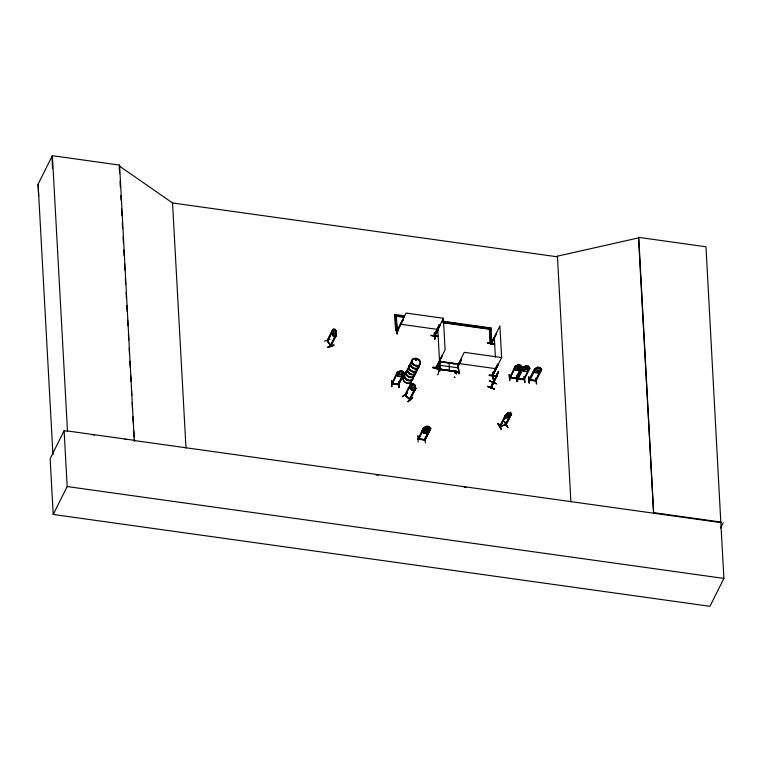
<?xml version="1.0" encoding="UTF-8"?>
<svg xmlns="http://www.w3.org/2000/svg" width="762" height="762" viewBox="0 0 762 762"><rect width="100%" height="100%" fill="white"/><g stroke="black" fill="none" stroke-linecap="round" stroke-linejoin="round"><path stroke-width="1.14" d="M401.898 371.408L401.498 373.799L399.64 374.275L399.593 372.694L401.136 371.294L401.898 371.465M427.53 428.358L427.13 430.749L425.272 431.225L425.225 429.654L427.52 428.292M428.339 426.749L427.939 429.139L426.082 429.616L426.034 428.044L427.568 426.644L428.339 426.815M519.751 365.293L519.351 367.684L517.493 368.17L517.446 366.598L518.979 365.188L519.751 365.36M539.296 367.741L538.886 370.132L537.039 370.608L536.991 369.037L538.524 367.636L539.296 367.808M404.965 394.792L410.204 399.65M405.565 394.935C404.584 396.288 406.337 394.916 405.051 394.526M415.347 387.839L409.508 399.421L415.09 388.172L415.862 388.477L414.957 385.124L413.156 383.515L411.413 384.553L410.756 385.886L411.385 387.963L412.547 389.001L414.252 388.991L414.919 387.668L414.909 385.143L413.099 383.553M505.406 415.157L506.082 415.214L499.862 426.539L500.558 426.396L500.101 426.158M500.758 425.987L499.758 426.339L505.358 415.1L508.254 412.794L510.397 412.309M510.969 413.518L505.273 424.901L506.035 424.996L505.587 424.691M505.53 425.101L506.273 424.52M432.778 367.675L439.769 368.598L432.759 367.713L432.864 367.151L439.855 368.103M489.29 375.409L496.291 376.352L489.28 375.437M496.281 376.104L489.29 375.095M496.376 375.857L489.261 375.114M509.521 412.699L509.035 414.823L507.349 415.852L507.387 414.566L509.559 412.766M491.604 387.039L491.242 387.915L496.719 375.99M491.061 387.315L492.909 382.172L490.928 387.763L496.748 375.914L490.985 387.763M327.86 347.12C336.918 343.348 335.328 345.662 328.012 347.396M414.223 384.867L414.033 386.877L412.728 387.839L411.89 386.105L413.633 384.343L414.166 384.905M436.074 367.703L436.464 366.922M492.919 375.59L492.538 374.961L492.643 375.561L501.625 357.559L499.891 326.003L490.871 344.005C491.261 342.433 491.89 344.881 490.899 343.891M492.804 374.504L492.604 374.971M415.271 359.321L416.081 360.083M415.881 359.95L416.328 359.416L415.557 359.302M415.823 365.455L416.195 365.579M416.166 365.408L416.3 365.75M416.557 365.56L415.919 365.484M439.607 362.398L440.484 361.455L457.791 363.874C459.772 382.419 459.305 370.808 457.714 364.026L440.407 361.607L439.674 362.121M439.855 361.788L439.969 369.141M327.127 340.624L332.946 329.213L335.042 329.336L336.261 331.26L335.28 335.27L333.956 335.08L333.165 333.832L332.918 331.556L335.042 329.413L332.918 329.317L333.308 329.775L327.489 341.128L327.089 340.5L330.651 345.176M335.718 330.889L335.347 333.004L334.232 333.87L333.775 331.927L335.328 330.27L335.651 330.908M436.035 367.703L436.283 366.77M436.255 366.893L436.397 367.856L441.912 356.111L436.045 367.294M436.597 367.341L436.664 368.579L438.998 368.903M490.871 344.005L490.938 344.548L491.385 343.643M505.997 424.967L500.015 426.53M432.778 367.36L437.436 367.989M494.576 389.02C473.45 381.171 508.721 394.564 487.813 386.267M496.433 383.696L489.661 380.867L496.433 383.677M495.433 378.343L497.462 373.037M497.348 373.542L496.138 377.028L498.338 372.18M492.633 383.029L498.691 371.304L498.015 372.218M496.976 376.218L496.491 376.58L497.986 373.085M496.481 376.628L498.319 371.342M397.831 372.389L392.306 383.953L391.687 383.838L398.507 384.496M403.479 373.18L404.279 373.399L402.822 371.237L400.46 370.913L397.231 372.351L396.43 374.113M424.263 427.73L418.748 439.293L418.109 439.141L423.739 427.72L418.186 439.207L425.034 440.112L430.635 428.682M516.398 378.695L522.132 367.274L521.465 366.989M523.456 367.341L517.95 378.876L523.608 367.694L522.856 367.303L526.085 365.855L528.457 366.236L529.819 368.322C529.342 367.798 529.342 371.932 525.799 371.542L523.427 371.227M535.219 368.722L529.771 380.295M540.953 369.57L535.362 381.076L540.934 369.656L541.582 369.941L540.944 369.856M410.947 384.019L410.337 383.943L413.156 383.591L410.489 383.81L411.07 384.229M487.69 386.534L494.452 389.296M505.825 414.919L500.377 426.177L499.958 425.929L500.644 425.748M497.319 373.875L496.71 375.618M327.117 340.576L330.927 346.072L330.775 345.081M327.689 340.719L327.574 340.09M496.805 375.704L498.062 373.113M415.814 365.293L416.309 365.103M437.483 374.733C438.407 376.018 438.217 370.122 440.084 369.551M38.662 196.129L38.1 184.175L52.368 155.686L119.586 165.087L134.293 441.188L134.255 440.541L720.833 522.599L705.983 246.783L638.766 237.382L638.499 237.906L653.615 513.188L638.766 237.382M119.586 165.087L119.177 165.897L172.545 202.978L557.451 256.823L557.327 256.165L557.365 256.804M67.627 431.216L64.113 430.73L50.14 458.638L53.207 514.455L709.927 606.314L723.9 578.415L720.833 522.599M53.207 514.455L67.18 486.547L64.113 430.73M324.298 341.195L330.156 339.376M327.431 340.528L332.984 329.289L333.042 329.908M327.698 341.062L333.365 329.613M327.803 347.11L333.927 344.938M335.632 336.709L336.537 334.87L336.137 334.366L330.317 345.672L330.66 346.158L336.461 334.88L336.261 331.26L335.042 329.336M336.137 334.366L330.613 345.577L330.851 345.157M336.537 334.87L330.66 346.11L327.127 340.557M396.65 324.079L397.012 330.841L395.659 330.651L394.964 314.525L404.489 315.849M396.459 320.697L396.392 315.859L404.555 317.002M395.659 330.651L394.964 314.525M396.992 330.756L397.954 330.479L397.212 330.613M402.631 319.63L403.279 319.916L402.631 319.63L397.059 331.051L406.041 313.049L443.37 318.278L445.103 349.825L436.121 367.836L436.359 367.236M397.964 330.689L397.059 330.994L397.621 331.137L403.26 319.716M397.164 333.842L396.897 327.689L397.164 333.842L396.602 330.213M397.335 372.647L391.82 383.886L397.307 372.38L397.964 372.742L397.231 372.351M392.582 383.543L392.306 383.953L392.64 383.296M391.83 386.658L391.601 380.505L391.811 386.591M403.631 373.266L397.964 384.734L398.65 384.81L404.279 373.332L402.831 371.304L400.46 370.97M403.546 373.313L398.04 384.724M398.04 384.753L398.869 384.372M392.592 383.619L391.658 383.6L398.583 384.562L404.193 373.342L403.555 373.523M398.888 381.752L399.212 387.687L398.888 381.772M434.654 333.194L435.026 339.138L434.416 332.946M402.507 396.821L407.041 393.163L402.622 396.592M434.378 333.146L434.788 338.861M439.331 324.764L433.702 336.156L439.331 324.764L440.245 325.622M404.908 394.735L404.755 395.192L410.48 383.705M434.645 335.613L434.445 336.023M439.96 324.85L434.454 336.233M443.37 318.278L434.378 336.156M405.289 395.583L411.109 384.077M438.293 329.536L434.416 336.756M431.016 335.613L438.102 336.394M412.528 397.735L408.137 401.841L407.965 401.345M415.795 388.449L409.937 399.793L415.795 388.449L414.861 385.191M415.862 388.477L414.966 390.249L412.242 390.401M436.664 368.579L436.778 367.084L439.112 367.408M438.922 366.189L439.293 365.617L439.493 371.408L438.969 365.665M439.788 365.77L440.017 365.303L458.686 367.913L458.448 368.379M439.303 370.894L440.817 368.837L439.569 370.713M449.332 371.018L449.132 362.664L445.656 362.674M417.919 436.016L418.186 441.96M418.062 435.854L417.576 436.007M430.711 428.682L429.958 428.587L424.329 440.017L424.967 440.16L430.711 428.682L429.263 426.587L426.891 426.253L423.672 427.692L421.977 431.016L423.491 433.13M418.748 439.293L419.081 438.636M457.962 364.988L464.296 352.339L501.625 357.559M458.457 364.217C463.401 353.835 461.362 361.559 458.114 366.255M458.105 366.046L461.524 359.207M455.085 373.256L455.2 370.923M456.486 371.704L456.409 373.78L456.2 371.656M455.847 371.446L456.524 373.19M425.263 442.979L425.329 437.093M442.989 321.24L491.004 327.955L491.871 343.729L490.337 343.891L489.709 328.917L443.046 322.393M491.004 327.955L490.957 330.556M487.623 343.176L494.624 344.119L487.499 343.1M490.337 343.891L489.642 327.765L485.966 327.622M496.738 332.823L490.89 344.5L491.071 343.491L491.223 344.053M491.185 344.576L496.281 334.337M492.976 373.856C493.766 391.658 491.795 359.693 492.976 378.523M492.281 374.99L491.966 375.647L492.3 375.285M492.09 375.666L497.596 364.255C498.996 365.008 498.091 362.845 498.234 364.55L492.576 375.761L498.472 364.379M489.68 380.914L496.357 383.829M492.566 375.028L497.7 364.788M510.311 377.619L509.873 377.057L509.53 377.514L516.731 378.047M514.283 368.094L515.15 366.284M510.178 377.866L515.826 366.446L515.198 366.36L509.54 377.714L510.521 377.409M510.216 377.581L515.817 366.227M516.465 375.361L517.131 375.695L517.617 381.391L517.227 375.466L517.493 381.619L516.722 381.514L516.503 375.371L516.798 381.486M521.418 367.198L515.836 378.619L521.427 367.113M509.692 377.762L516.465 378.647L522.037 367.217M524.304 379.495L517.379 378.562L522.932 367.332L517.322 378.762L518.208 378.466M501.51 429.111C495.986 418.214 497.567 425.644 501.548 429.092M524.237 376.618L524.885 382.61L524.275 376.418M507.73 417.614L510.654 415.252L507.73 417.614C505.539 419.672 503.072 415.919 505.52 415.357M524.447 379.286L523.885 379.238C525.78 380.257 521.494 379.314 517.465 378.809M500.034 426.568L500.701 426.063M500.463 426.453L506.082 415.214M504.539 421.71L507.987 427.625L504.511 421.7M505.387 425.101L511.597 413.776L511.035 413.928M505.549 425.129C507.273 423.682 504.749 424.548 505.958 424.72M505.978 425.015L511.597 413.776M534.629 368.751L537.848 367.246L534.705 368.779L529.066 380.143L530.047 379.838L529.266 379.733M529.752 380.257L535.372 368.808M529.276 382.772L528.999 376.847L529.142 382.953M535.896 378.057L536.372 383.753M535.324 368.779L534.714 368.779L529.057 379.933L536.258 380.505M535.638 380.686L536.048 381.143L541.668 369.675L540.22 367.579L537.848 367.246M720.528 528.018L723.186 522.694M497.71 373.094L498.272 372.151M516.655 378.038L516.122 378.228M517.617 378.39L518.246 378.571M439.626 370.884L440.874 369.008M491.099 387.325L491.309 387.829L493.1 382.715M497.843 423.624L501.425 429.273M523.418 371.161L528.447 366.17L529.904 368.322L524.17 379.714M433.826 336.175L433.892 335.48L434.578 335.604M516.655 378.257L516.064 378.181M418.1 438.941L425.025 439.912M418.795 439.264L419.09 438.845L418.309 438.741M425.301 439.512L424.472 439.722M424.615 439.398L425.215 439.722M529.952 379.847L535.419 380.514L535.429 381.057M526.761 366.236L525.218 367.646L525.266 369.208L527.123 368.732L527.523 366.341L526.761 366.303M409.594 385.477L410.499 388.849L412.252 390.477L410.442 388.868L409.661 385.505M402.25 396.554L407.156 392.935M409.585 398.993L410.242 399.402M407.841 401.574L412.509 397.697M526.094 365.97L523.418 368.818L524.408 370.075L528.009 369.437L528.666 368.103L528.447 366.17M400.46 370.913L397.793 373.866L398.783 375.133L402.384 374.513L403.041 373.18L402.774 371.342M505.33 415.166L508.254 412.794L505.72 416.157L506.539 416.862L509.788 415.1L510.359 412.242L511.578 413.537L505.892 424.739L499.815 426.32M396.745 327.879L397.145 333.785M508.968 374.59L509.721 380.571L509.473 374.418L509.645 380.533M517.084 375.647L516.436 375.561M517.112 381.562L516.741 375.618L517.093 381.533M528.533 377L529.219 382.991M455.638 371.589L456.676 373.075M439.998 361.798L440.493 369.37L458.619 371.818M458.695 371.666L440.569 369.218L439.836 361.931M458.534 371.97L440.684 369.808L440.055 368.979M456.114 373.732L455.971 371.142M515.093 366.322L518.322 364.855L520.684 365.188L522.132 367.274M522.865 367.37L526.094 365.903M515.712 370.075L514.283 368.027L515.655 370.18L518.017 370.503L521.237 368.979M397.24 372.418L400.469 370.961M397.802 376.285L400.174 376.618L403.393 375.171M537.562 372.951C545.325 368.827 537.296 374.399 535.191 372.551M426.596 431.844L429.825 430.454L426.596 431.902L424.234 431.559L422.872 429.463M331.994 331.003L332.318 334.67L333.604 336.566L332.318 334.67M333.613 336.49L335.604 336.633M330.546 345.262L331.07 345.567M529.238 368.036L523.684 379.647M500.586 425.863L505.53 424.815M638.499 237.906L557.422 256.175L570.909 501.863M415.671 359.855L416.185 359.835M416.223 360.045L415.461 359.388M458.4 372.047L440.084 369.132M398.231 384.048L391.878 383.391M535.915 381.124L529.209 380.19M430.082 428.463L424.482 440.093L424.529 439.607M504.463 421.881L507.74 427.663M404.851 394.935L410.099 399.564M409.889 398.802L405.594 395.173M439.341 324.974L440.217 325.088L434.369 336.775M434.502 335.566L433.902 335.747M438.112 336.413L430.997 335.375L438.017 336.556M494.633 344.138L487.518 343.1M433.749 336.137L434.864 335.804M441.95 356.645L441.674 356.073M515.836 366.646L515.083 366.265L518.312 364.874M521.427 367.398L522.056 367.484M522.98 367.608L523.608 367.694M460.905 359.331L461.543 359.407M498.234 364.55L497.596 364.255M510.454 377.323L515.893 378.057L515.912 378.6M518.227 378.371L523.675 379.105M492.281 374.961L492.909 375.104M394.792 314.868L396.326 314.716L397.192 330.489L395.83 330.298M398.488 315.382L401.984 315.878M442.808 321.583L445.141 321.916M447.475 322.24L450.971 322.726M453.304 323.059L461.477 324.202M463.81 324.526L467.306 325.012M469.64 325.336L473.135 325.831M475.469 326.155L477.803 326.479M480.136 326.812L483.632 327.298M396.211 316.211L404.374 317.354M442.874 322.736L489.528 329.26M400.45 324.212L437.779 329.441L439.512 360.988M490.509 343.538L491.871 343.729M534.724 368.989L535.362 369.075M458.705 363.503L496.033 368.722M440.331 361.769L455.466 363.884M441.331 362.074L443.494 362.379M451.066 363.436L454.314 363.884M436.836 368.237L439.169 368.56M398.221 384.019L398.859 384.172M392.582 383.419L398.021 384.172M426.901 426.32L429.273 426.644L430.721 428.739M428.454 428.196L426.082 427.796C415.319 433.54 432.206 422.853 423.424 430.825L424.415 432.083L428.015 431.463L428.673 430.139L428.454 428.13L429.911 430.292M423.758 427.787L424.405 428.082L423.767 427.996M429.997 428.863L430.616 428.749M423.424 433.111L425.796 433.502L423.482 433.073M418.443 438.493L419.033 438.96M419.024 438.76L424.463 439.522M653.872 512.664L721.1 522.075M134.703 440.369L67.475 430.968L52.368 155.686M92.173 434.654L94.507 434.978M124.901 439.236L127.244 439.56M67.18 486.547L723.9 578.415M457.629 364.188L458.238 364.56M457.552 364.341L458.048 364.579M536.181 380.495L535.581 380.638M434.721 339.061L434.378 332.937M524.57 382.534L524.237 376.409M536.591 383.991L536.267 378.076M398.583 381.695L398.821 387.639M409.899 399.726L404.784 395.173M416.319 359.254L415.5 359.045L415.29 359.797M415.09 388.172L415.566 388.601M504.415 416.871L505.654 418.043M397.878 330.47L397.764 331.089M541.591 369.741L540.163 367.617L537.858 367.313L535.191 370.208L536.172 371.465L537.705 371.685L539.772 370.846L540.439 369.522L540.22 367.579M396.345 374.123L397.859 376.247L400.174 376.618M428.396 428.168L429.901 430.225M422.786 429.463L424.291 431.521M335.928 334.432L336.252 334.947M501.434 429.32L498.167 423.501L501.367 429.32M523.484 371.123L522.056 369.075M520.617 365.227L520.894 367.065L520.227 368.389L516.636 369.027L515.645 367.77L518.322 364.855L518.017 370.503M455.257 370.904L455.428 373.332M535.191 372.618L533.743 370.522M494.3 337.166L495.386 357.035M491.138 333.937L491.7 344.081M458.324 366.131L458.638 371.751M456.267 371.189L456.409 373.78M439.388 365.884L439.674 371.065M439.207 366.227L439.303 367.96M429.206 426.691L429.482 428.52L428.815 429.854L426.749 430.692L425.225 430.473L424.234 429.206L426.911 426.301L423.672 427.692M429.016 432.064L425.777 433.387M172.507 202.33L185.995 448.018M119.243 167.088L119.567 173.003M120.025 181.289L120.348 187.214M120.806 195.501L121.063 200.235M121.52 208.521L121.91 215.617M122.301 222.723L122.625 228.638M123.082 236.925L123.406 242.849M123.796 249.955L124.12 255.87M124.577 264.157L124.901 270.072M125.349 278.359L125.682 284.283M126.13 292.57L126.454 298.485M126.844 305.591L127.168 311.506M127.625 319.792L127.949 325.717M128.407 334.004L128.73 339.919M129.188 348.205L129.511 354.12M129.902 361.226L130.226 367.141M130.683 375.428L131.007 381.352M131.464 389.639L131.788 395.554M132.178 402.66L132.569 409.765M132.959 416.862L133.283 422.786M133.741 431.073L134.064 436.988M38.1 184.175L52.949 454.714M51.959 156.496L52.521 168.459M417.424 368.884A4.562 3.505 26.6 0 1 411.042 371.161A4.562 3.505 26.6 0 1 410.699 364.769M417.566 368.713A4.629 3.553 26.6 0 1 411.109 371.027A4.629 3.553 26.6 0 1 410.756 364.541M416.195 371.285A4.543 3.486 26.6 0 1 410.366 373.847A4.543 3.486 26.6 0 1 408.632 367.655M419.11 365.627A4.629 3.553 26.6 0 1 412.652 367.941A4.629 3.553 26.6 0 1 412.299 361.464M417.681 368.37A4.562 3.505 26.6 0 1 411.832 370.932A4.562 3.505 26.6 0 1 410.08 364.712M418.957 365.798A4.562 3.505 26.6 0 1 412.585 368.084A4.562 3.505 26.6 0 1 412.242 361.693M417.652 368.551A4.629 3.553 26.6 0 1 411.718 371.151A4.629 3.553 26.6 0 1 409.946 364.846M419.195 365.474A4.629 3.553 26.6 0 1 413.261 368.075A4.629 3.553 26.6 0 1 411.49 361.769M419.224 365.284A4.562 3.505 26.6 0 1 413.375 367.856A4.562 3.505 26.6 0 1 411.623 361.636M413.023 377.657A4.562 3.505 26.6 0 1 407.175 380.228A4.562 3.505 26.6 0 1 405.432 374.009M413.175 377.485A4.629 3.553 26.6 0 1 407.241 380.095A4.629 3.553 26.6 0 1 405.47 373.79M411.709 380.238A4.543 3.486 26.6 0 1 405.889 382.791A4.543 3.486 26.6 0 1 404.146 376.599M414.719 374.409A4.629 3.553 26.6 0 1 408.784 377.009A4.629 3.553 26.6 0 1 407.013 370.703M413.28 377.142A4.562 3.505 26.6 0 1 407.432 379.705A4.562 3.505 26.6 0 1 405.689 373.494M414.566 374.58A4.562 3.505 26.6 0 1 408.718 377.142A4.562 3.505 26.6 0 1 406.965 370.932M413.252 377.333A4.629 3.553 26.6 0 1 407.327 379.933A4.629 3.553 26.6 0 1 405.555 373.628M414.795 374.247A4.629 3.553 26.6 0 1 408.861 376.857A4.629 3.553 26.6 0 1 407.099 370.551M414.823 374.066A4.562 3.505 26.6 0 1 408.975 376.628A4.562 3.505 26.6 0 1 407.232 370.408M415.966 371.751A4.543 3.486 26.6 0 1 410.689 374.533A4.543 3.486 26.6 0 1 407.756 368.77M411.699 381A4.543 3.486 26.6 0 1 405.451 382.333A4.543 3.486 26.6 0 1 404.231 376.428M376.218 475.183A2.438 1.419 -3.9 0 1 378.647 475.117M464.296 487.261A2.438 1.419 -3.9 0 1 466.134 487.347M437.159 369.275L437.636 369.446L437.159 369.275M454.076 371.637L454.523 371.856L454.133 371.561M454.371 377.142L454.847 377.314L454.371 377.142M428.396 429.377L426.501 430.54L427.139 432.054L425.987 430.73L423.729 431.625L425.701 430.416L425.148 428.92L426.215 430.206L428.396 429.377M410.28 374.018A4.562 3.505 26.6 0 0 416.128 371.456A4.543 3.486 26.6 0 1 410.28 374.018A4.562 3.505 26.6 0 1 408.537 367.798A4.543 3.486 26.6 0 0 410.28 374.018M412.471 363.407A4.562 3.505 26.6 0 0 420.033 364.465A4.562 3.505 26.6 0 0 415.947 358.397A4.562 3.505 26.6 0 0 412.471 363.407A4.543 3.486 26.6 0 0 420.014 364.455A4.543 3.486 26.6 0 0 415.947 358.416A4.543 3.486 26.6 0 0 412.48 363.407M412.347 363.674A4.543 3.486 26.6 0 0 419.881 364.722A4.543 3.486 26.6 0 0 415.814 358.683A4.543 3.486 26.6 0 0 412.347 363.674"/></g></svg>
